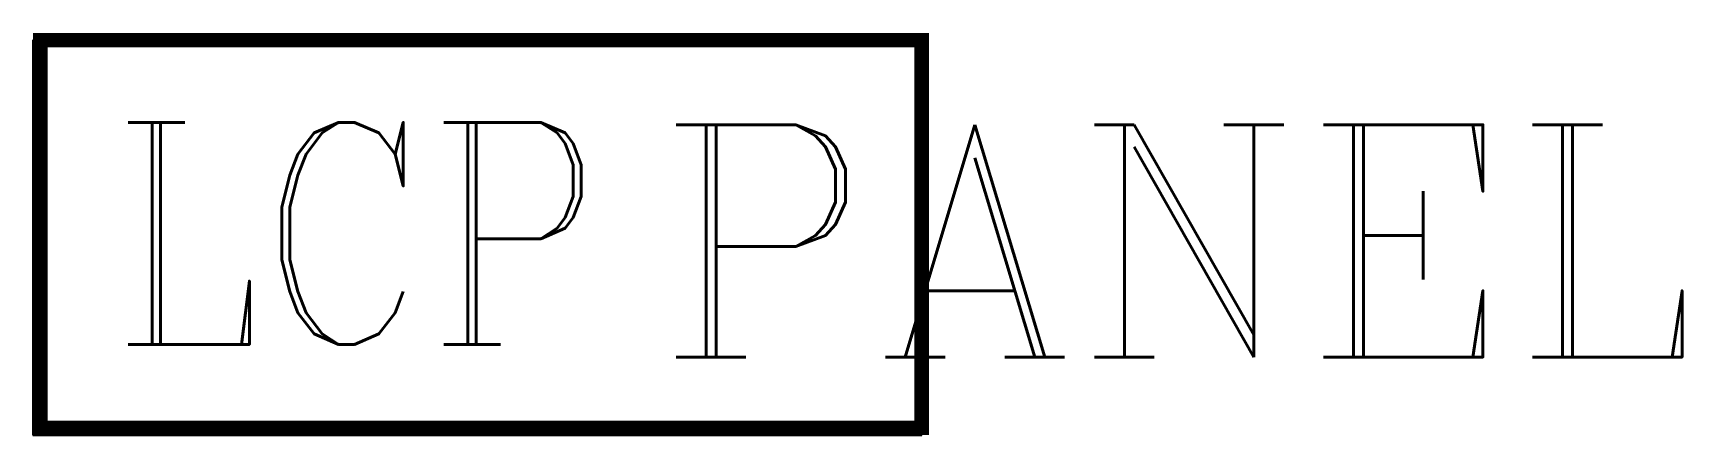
# Model space of a CAD drawing. Header units: inches. Extents: x -22.9 to 62.2, y -10.2 to 10.6.
import ezdxf

# ---------------------------------------------------------------- set-up
doc = ezdxf.new("R2010")
doc.units = ezdxf.units.IN
doc.header["$LTSCALE"] = 48
doc.header["$MEASUREMENT"] = 0
doc.styles.add('SIMPLEX85', font='SIMPLEX.shx', dxfattribs={"width": 0.85})
doc.styles.add('WS8th', font='complex.shx', dxfattribs={"height": 0.1875})

msp = doc.modelspace()

# ---------------------------------------------------------------- wipeouts: each hides what was drawn before it
msp.add_wipeout([(-22.575, 10.2), (22.95, 10.2), (22.95, -9.825), (-22.575, -9.825)])

# ---------------------------------------------------------------- next in the draw order: linework, layer by layer
for p, q in [((-22.95, 10.2), (-22.95, -10.2)), ((22.95, 10.2), (-22.95, 10.2)), ((22.95, -10.2), (22.95, 10.2)), ((-22.95, -10.2), (22.95, -10.2))]:
    msp.add_line(p, q)
at = {"linetype": 'Continuous', "const_width": 0.75}
msp.add_lwpolyline([(-22.575, 10.2), (22.95, 10.2), (22.95, -9.825), (-22.575, -9.825)], close=True, dxfattribs=at)

# ---------------------------------------------------------------- next in the draw order: texts
at = {"insert": (-18.878, 5.953), "char_height": 11.475, "width": 31.71563, "attachment_point": 1, "style": 'SIMPLEX85'}
msp.add_mtext('{\\Fcomplex|c0;LCP}', dxfattribs=at)
at = {"style": 'WS8th'}
msp.add_attdef('PANEL', (9.242, -6.171), '_', height=12, dxfattribs=at)

doc.saveas('drawing.dxf')
